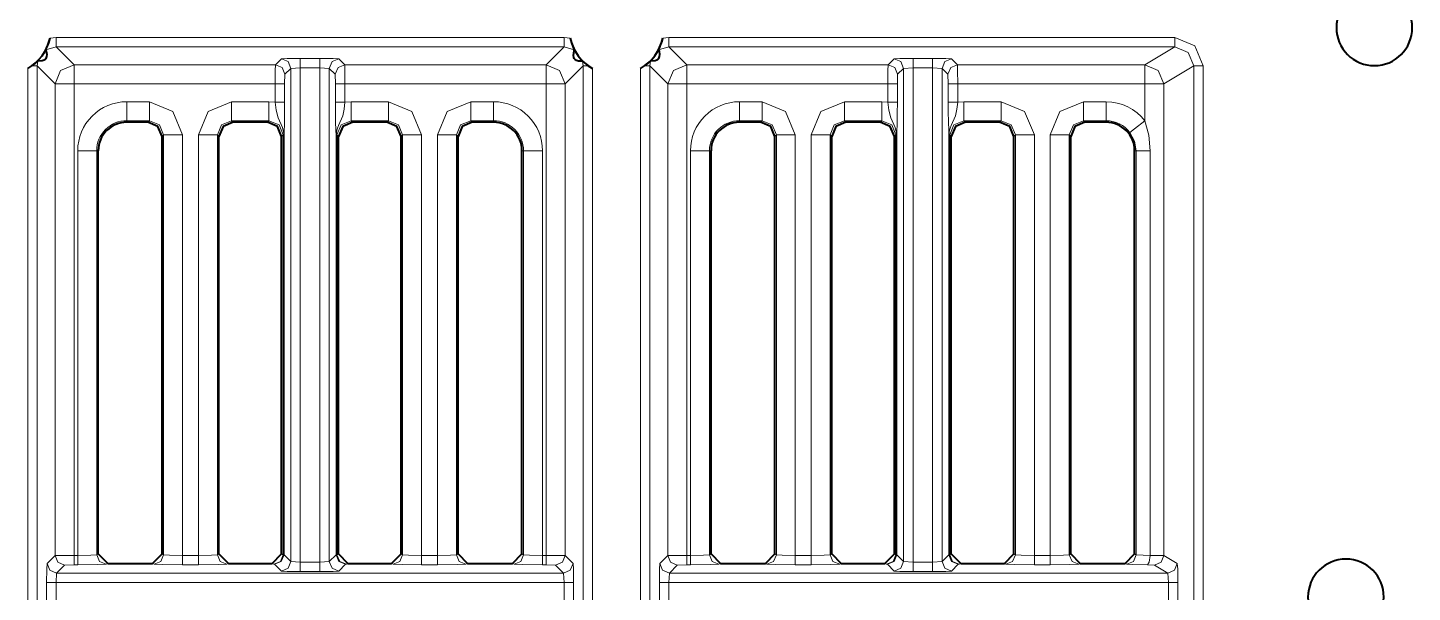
# Model space of a CAD drawing. Header units: millimetres. Extents: x 0 to 2941, y -405 to 1422.
# Drawn here: x 911.6 to 984.6, y 318.4 to 348.2 of the extents above; entities that cross this region are included whole.
import ezdxf

# ---------------------------------------------------------------- set-up
doc = ezdxf.new("R2010")
doc.units = ezdxf.units.MM
doc.layers.add('FINE', color=9, linetype='Continuous')
doc.layers.add('OUTLINE', color=7, linetype='Continuous')

msp = doc.modelspace()

# ---------------------------------------------------------------- linework, layer by layer
at = {"layer": 'FINE', "lineweight": 9}
for p, q in [((912.756, 347.642), (913.079, 347.677)), ((913.079, 347.677), (939.854, 347.677)), ((939.854, 347.677), (940.177, 347.642)), ((945.056, 347.642), (945.379, 347.677)), ((913.079, 347.178), (912.54, 347.02)), ((940.393, 347.02), (939.854, 347.178)), ((945.379, 347.178), (944.84, 347.02)), ((970.471, 346.234), (972.044, 347.178)), ((911.58, 291.453), (911.58, 346.033)), ((912.113, 346.433), (912.08, 346.178)), ((913.023, 345.234), (912.08, 346.178)), ((912.08, 346.178), (912.08, 291.453)), ((914.023, 346.234), (924.636, 346.234)), ((924.636, 346.234), (924.951, 346.549)), ((925.951, 346.075), (925.451, 346.049)), ((925.951, 346.575), (926.977, 346.575)), ((925.951, 346.075), (925.951, 320.032)), ((926.977, 346.075), (925.951, 346.075)), ((926.977, 320.032), (926.977, 346.075)), ((927.476, 346.049), (926.977, 346.075)), ((927.476, 346.049), (927.476, 320.058)), ((927.792, 345.734), (927.476, 346.049)), ((927.976, 346.549), (928.291, 346.234)), ((940.854, 346.178), (940.821, 346.433)), ((944.412, 346.433), (944.38, 346.178)), ((945.323, 345.234), (944.38, 346.178)), ((946.323, 346.234), (956.936, 346.234)), ((956.936, 346.234), (957.251, 346.549)), ((958.251, 346.075), (957.751, 346.049)), ((958.251, 346.075), (958.251, 320.032)), ((959.276, 346.075), (958.251, 346.075)), ((959.276, 320.032), (959.276, 346.075)), ((959.776, 346.049), (959.276, 346.075)), ((959.776, 346.049), (959.776, 320.058)), ((960.091, 345.734), (959.776, 346.049)), ((960.276, 346.549), (960.591, 346.234)), ((960.591, 346.234), (970.471, 346.234)), ((973.044, 346.179), (971.47, 345.234)), ((973.044, 291.452), (973.044, 346.179)), ((913.023, 320.373), (913.023, 345.234)), ((925.136, 345.734), (925.123, 345.234)), ((925.123, 345.234), (925.123, 344.258)), ((927.804, 345.234), (927.792, 345.734)), ((927.804, 344.258), (927.804, 345.234)), ((928.304, 345.234), (928.304, 344.258)), ((938.91, 345.234), (928.304, 345.234)), ((938.91, 320.386), (938.91, 345.234)), ((946.323, 345.234), (946.323, 320.386)), ((957.435, 345.734), (957.423, 345.234)), ((957.423, 345.234), (957.423, 344.258)), ((960.104, 345.234), (960.091, 345.734)), ((960.104, 344.258), (960.104, 345.234)), ((970.471, 345.234), (960.604, 345.234)), ((960.604, 345.234), (960.604, 344.258)), ((970.471, 343.286), (970.471, 345.234)), ((916.799, 344.289), (917.996, 344.289)), ((922.331, 344.289), (924.296, 344.289)), ((924.296, 344.289), (924.623, 344.258)), ((928.304, 344.258), (928.631, 344.289)), ((928.631, 344.289), (930.596, 344.289)), ((934.931, 344.289), (936.135, 344.289)), ((949.099, 344.289), (950.296, 344.289)), ((954.631, 344.289), (956.596, 344.289)), ((956.596, 344.289), (956.923, 344.258)), ((960.604, 344.258), (960.931, 344.289)), ((960.931, 344.289), (962.896, 344.289)), ((967.231, 344.289), (968.429, 344.289)), ((916.799, 343.29), (916.799, 343.209)), ((917.996, 343.29), (916.799, 343.29)), ((917.915, 343.209), (917.996, 343.29)), ((928.631, 343.29), (928.713, 343.209)), ((930.596, 343.29), (928.631, 343.29)), ((930.515, 343.209), (930.596, 343.29)), ((936.135, 343.29), (934.931, 343.29)), ((934.931, 343.29), (935.013, 343.209)), ((936.135, 343.209), (936.135, 343.29)), ((949.099, 343.29), (949.099, 343.209)), ((950.296, 343.29), (949.099, 343.29)), ((950.215, 343.209), (950.296, 343.29)), ((968.429, 343.29), (967.231, 343.29)), ((967.231, 343.29), (967.313, 343.209)), ((968.429, 343.209), (968.429, 343.29)), ((920.584, 320.386), (920.584, 342.541)), ((921.582, 342.541), (921.582, 320.423)), ((921.664, 342.459), (921.582, 342.541)), ((925.045, 342.541), (924.964, 342.459)), ((925.045, 320.423), (925.045, 342.541)), ((925.077, 320.415), (925.077, 342.541)), ((925.094, 342.541), (925.094, 320.415)), ((927.85, 342.541), (927.85, 320.415)), ((927.964, 342.459), (927.882, 342.541)), ((927.882, 342.541), (927.882, 320.423)), ((932.344, 342.541), (932.344, 320.386)), ((933.184, 320.386), (933.184, 342.541)), ((934.182, 342.541), (934.182, 320.423)), ((934.264, 342.459), (934.182, 342.541)), ((951.045, 342.541), (950.963, 342.459)), ((951.045, 320.423), (951.045, 342.541)), ((952.043, 342.541), (952.043, 320.386)), ((953.882, 342.541), (953.882, 320.423)), ((953.963, 342.459), (953.882, 342.541)), ((957.345, 342.541), (957.263, 342.459)), ((957.345, 320.423), (957.345, 342.541)), ((957.377, 320.415), (957.377, 342.541)), ((957.394, 342.541), (957.394, 320.415)), ((960.134, 320.415), (960.134, 342.541)), ((960.15, 342.541), (960.15, 320.415)), ((960.182, 342.541), (960.182, 320.423)), ((960.263, 342.459), (960.182, 342.541)), ((963.645, 342.541), (963.564, 342.459)), ((963.645, 320.423), (963.645, 342.541)), ((964.643, 342.541), (964.643, 320.386)), ((966.482, 342.541), (966.482, 320.423)), ((966.564, 342.459), (966.482, 342.541)), ((914.219, 320.386), (914.219, 341.709)), ((915.217, 341.709), (915.217, 320.423)), ((915.299, 341.709), (915.217, 341.709)), ((937.716, 341.709), (937.635, 341.709)), ((937.716, 320.423), (937.716, 341.709)), ((938.715, 341.709), (938.715, 320.386)), ((946.519, 320.386), (946.519, 341.709)), ((947.517, 341.709), (947.517, 320.423)), ((947.599, 341.709), (947.517, 341.709)), ((970.015, 341.709), (969.929, 341.709)), ((970.015, 320.421), (970.015, 341.709)), ((915.217, 320.423), (915.299, 320.464)), ((921.582, 320.423), (921.664, 320.464)), ((924.964, 320.464), (925.045, 320.423)), ((925.045, 320.423), (925.077, 320.415)), ((927.85, 320.415), (927.882, 320.423)), ((927.882, 320.423), (927.964, 320.464)), ((931.264, 320.464), (931.345, 320.423)), ((934.182, 320.423), (934.264, 320.464)), ((937.635, 320.464), (937.716, 320.423)), ((947.517, 320.423), (947.599, 320.464)), ((950.963, 320.464), (951.045, 320.423)), ((953.882, 320.423), (953.963, 320.464)), ((957.263, 320.464), (957.345, 320.423)), ((957.345, 320.423), (957.377, 320.415)), ((959.776, 320.058), (960.134, 320.415)), ((960.15, 320.415), (960.182, 320.423)), ((960.182, 320.423), (960.263, 320.464)), ((963.564, 320.464), (963.645, 320.423)), ((966.482, 320.423), (966.564, 320.464)), ((969.929, 320.464), (970.015, 320.421)), ((970.015, 320.421), (970.742, 320.385)), ((912.603, 319.953), (913.023, 320.373)), ((914.023, 319.886), (913.523, 319.873)), ((914.023, 320.386), (914.219, 320.386)), ((914.219, 319.886), (914.023, 319.886)), ((915.799, 319.964), (915.717, 319.923)), ((918.246, 319.923), (918.164, 319.964)), ((920.584, 319.886), (919.743, 319.886)), ((922.163, 319.964), (922.082, 319.923)), ((924.546, 319.923), (924.464, 319.964)), ((924.594, 319.915), (924.546, 319.923)), ((924.951, 319.558), (924.594, 319.915)), ((925.451, 320.058), (925.951, 320.032)), ((925.951, 320.032), (926.977, 320.032)), ((926.977, 320.032), (927.476, 320.058)), ((928.333, 319.915), (927.976, 319.558)), ((928.382, 319.923), (928.333, 319.915)), ((928.464, 319.964), (928.382, 319.923)), ((930.846, 319.923), (930.764, 319.964)), ((932.344, 320.386), (933.184, 320.386)), ((933.184, 319.886), (932.344, 319.886)), ((934.763, 319.964), (934.681, 319.923)), ((937.217, 319.923), (937.135, 319.964)), ((938.715, 320.386), (938.91, 320.386)), ((938.91, 319.886), (938.715, 319.886)), ((939.41, 319.873), (938.91, 319.886)), ((939.83, 319.453), (939.41, 319.873)), ((945.823, 319.873), (945.403, 319.453)), ((946.323, 320.386), (946.519, 320.386)), ((948.099, 319.964), (948.016, 319.923)), ((950.546, 319.923), (950.463, 319.964)), ((952.884, 319.886), (952.043, 319.886)), ((954.464, 319.964), (954.382, 319.923)), ((956.846, 319.923), (956.764, 319.964)), ((956.894, 319.915), (956.846, 319.923)), ((957.251, 319.558), (956.894, 319.915)), ((957.751, 320.058), (958.251, 320.032)), ((958.251, 320.032), (959.276, 320.032)), ((959.276, 320.032), (959.776, 320.058)), ((960.633, 319.915), (960.276, 319.558)), ((960.681, 319.923), (960.633, 319.915)), ((960.764, 319.964), (960.681, 319.923)), ((963.146, 319.923), (963.064, 319.964)), ((964.643, 320.386), (965.483, 320.386)), ((965.483, 319.886), (964.643, 319.886)), ((967.064, 319.964), (966.981, 319.923)), ((969.515, 319.921), (969.429, 319.964)), ((912.578, 317.927), (912.578, 318.953)), ((913.103, 319.453), (913.078, 318.953)), ((939.856, 318.953), (913.078, 318.953)), ((926.977, 319.532), (925.951, 319.532)), ((939.856, 318.953), (939.83, 319.453)), ((940.355, 318.953), (940.355, 317.927)), ((944.878, 317.927), (944.878, 318.953)), ((945.403, 319.453), (945.378, 318.953)), ((971.713, 318.953), (945.378, 318.953)), ((945.378, 318.953), (945.378, 317.927)), ((945.403, 319.453), (971.671, 319.453)), ((959.276, 319.532), (958.251, 319.532)), ((971.713, 318.953), (971.671, 319.453)), ((971.713, 317.927), (971.713, 318.953)), ((972.213, 318.953), (972.213, 317.927))]:
    msp.add_line(p, q, dxfattribs=at)
for points in [[(913.079, 347.178), (913.079, 347.329), (913.079, 347.677)], [(939.854, 347.178), (939.854, 347.329), (939.854, 347.677)], [(945.379, 347.178), (945.379, 347.329), (945.379, 347.677)], [(945.379, 347.677), (972.044, 347.677), (973.105, 347.239), (973.544, 346.179), (973.544, 291.452)], [(972.044, 347.178), (972.044, 347.329), (972.044, 347.677)], [(928.291, 346.234), (938.91, 346.234), (939.854, 347.178), (913.079, 347.178), (914.023, 346.234)], [(972.044, 347.178), (945.379, 347.178), (946.323, 346.234)], [(973.044, 346.179), (972.752, 346.885), (972.044, 347.178)], [(912.08, 346.178), (912.001, 346.178), (911.802, 346.178)], [(913.023, 345.234), (913.316, 345.941), (914.023, 346.234)], [(914.023, 345.234), (914.023, 345.932), (914.023, 346.234)], [(924.623, 345.234), (924.627, 345.932), (924.636, 346.234)], [(924.636, 346.234), (924.989, 346.087), (925.136, 345.734)], [(924.951, 346.549), (925.253, 346.567), (925.951, 346.575)], [(924.951, 346.549), (925.304, 346.403), (925.451, 346.049)], [(925.094, 320.415), (925.451, 320.058), (925.451, 346.049), (925.136, 345.734)], [(925.951, 346.575), (925.951, 346.424), (925.951, 346.075)], [(926.977, 346.575), (926.977, 346.424), (926.977, 346.075)], [(926.977, 346.575), (927.674, 346.567), (927.976, 346.549)], [(927.976, 346.549), (927.623, 346.403), (927.476, 346.049)], [(928.291, 346.234), (927.938, 346.087), (927.792, 345.734)], [(928.291, 346.234), (928.3, 345.932), (928.304, 345.234)], [(939.91, 345.234), (939.608, 345.234), (938.91, 345.234), (938.91, 345.932), (938.91, 346.234)], [(938.91, 346.234), (939.617, 345.941), (939.91, 345.234)], [(940.854, 291.453), (940.854, 346.178), (939.91, 345.234)], [(941.131, 346.178), (940.932, 346.178), (940.854, 346.178)], [(941.354, 346.033), (941.354, 291.453), (941.165, 290.726)], [(944.068, 290.726), (943.88, 291.453), (943.88, 346.033)], [(944.38, 346.178), (944.301, 346.178), (944.102, 346.178)], [(944.38, 346.178), (944.38, 291.453), (945.323, 292.397)], [(945.323, 345.234), (945.616, 345.941), (946.323, 346.234)], [(946.323, 346.234), (946.323, 345.932), (946.323, 345.234)], [(956.923, 345.234), (956.927, 345.932), (956.936, 346.234)], [(956.936, 346.234), (957.289, 346.087), (957.435, 345.734)], [(957.251, 346.549), (957.553, 346.567), (958.251, 346.575)], [(957.251, 346.549), (957.604, 346.403), (957.751, 346.049)], [(957.394, 320.415), (957.751, 320.058), (957.751, 346.049), (957.435, 345.734)], [(958.251, 346.575), (958.251, 346.424), (958.251, 346.075)], [(958.251, 346.575), (959.276, 346.575), (959.974, 346.567), (960.276, 346.549)], [(959.276, 346.575), (959.276, 346.424), (959.276, 346.075)], [(960.276, 346.549), (959.923, 346.403), (959.776, 346.049)], [(960.591, 346.234), (960.238, 346.087), (960.091, 345.734)], [(960.591, 346.234), (960.6, 345.932), (960.604, 345.234)], [(970.471, 346.234), (970.471, 345.932), (970.471, 345.234)], [(970.471, 346.234), (971.177, 345.941), (971.47, 345.234)], [(973.544, 346.179), (973.198, 346.179), (973.044, 346.179)], [(914.023, 345.234), (913.325, 345.234), (913.023, 345.234)], [(924.623, 344.258), (924.623, 345.234), (914.023, 345.234), (914.023, 320.386)], [(924.623, 345.234), (924.972, 345.234), (925.123, 345.234)], [(928.304, 345.234), (927.955, 345.234), (927.804, 345.234)], [(939.91, 345.234), (939.91, 320.373), (940.33, 319.953)], [(944.903, 319.953), (945.323, 320.373), (945.323, 345.234)], [(945.323, 345.234), (945.625, 345.234), (946.323, 345.234)], [(956.923, 344.258), (956.923, 345.234), (946.323, 345.234)], [(956.923, 345.234), (957.272, 345.234), (957.423, 345.234)], [(960.604, 345.234), (960.255, 345.234), (960.104, 345.234)], [(971.47, 345.234), (971.162, 345.234), (970.471, 345.234)], [(971.47, 345.234), (971.47, 320.373), (972.17, 319.953)], [(916.799, 343.29), (916.799, 343.6), (916.799, 344.289)], [(917.996, 344.289), (917.996, 343.6), (917.996, 343.29)], [(917.996, 344.289), (919.232, 343.777), (919.743, 342.541)], [(920.584, 342.541), (921.095, 343.777), (922.331, 344.289)], [(922.331, 344.289), (922.331, 343.6), (922.331, 343.29)], [(924.296, 344.289), (924.296, 343.6), (924.296, 343.29)], [(924.623, 344.258), (924.972, 344.258), (925.123, 344.258)], [(925.077, 342.541), (925.075, 342.611), (925.066, 342.698), (925.006, 342.937), (924.784, 343.437), (924.673, 343.851), (924.623, 344.258)], [(925.123, 344.258), (925.12, 343.666), (925.11, 343.118), (925.097, 342.71), (925.094, 342.602), (925.094, 342.568), (925.094, 342.541)], [(928.304, 344.258), (927.955, 344.258), (927.804, 344.258)], [(927.833, 342.541), (927.833, 342.553), (927.833, 342.581), (927.832, 342.64), (927.83, 342.689), (927.828, 342.763), (927.813, 343.257), (927.807, 343.728), (927.804, 344.258)], [(928.304, 344.258), (928.261, 343.894), (928.183, 343.551), (927.958, 343.033), (927.907, 342.896), (927.878, 342.789), (927.855, 342.644), (927.851, 342.574), (927.85, 342.541)], [(928.631, 344.289), (928.631, 343.6), (928.631, 343.29)], [(930.596, 344.289), (930.596, 343.6), (930.596, 343.29)], [(930.596, 344.289), (931.832, 343.777), (932.344, 342.541)], [(933.184, 342.541), (933.695, 343.777), (934.931, 344.289)], [(934.931, 343.29), (934.931, 343.6), (934.931, 344.289)], [(936.135, 343.29), (936.135, 343.6), (936.135, 344.289)], [(949.099, 344.289), (949.099, 343.6), (949.099, 343.29)], [(950.296, 344.289), (950.296, 343.6), (950.296, 343.29)], [(950.296, 344.289), (951.532, 343.777), (952.043, 342.541)], [(952.884, 342.541), (953.395, 343.777), (954.631, 344.289)], [(954.631, 344.289), (954.631, 343.6), (954.631, 343.29)], [(956.596, 344.289), (956.596, 343.6), (956.596, 343.29)], [(956.923, 344.258), (957.272, 344.258), (957.423, 344.258)], [(957.377, 342.541), (957.375, 342.611), (957.366, 342.698), (957.306, 342.937), (957.084, 343.437), (956.973, 343.851), (956.923, 344.258)], [(957.423, 344.258), (957.42, 343.666), (957.41, 343.118), (957.397, 342.71), (957.394, 342.602), (957.394, 342.568), (957.394, 342.541)], [(960.604, 344.258), (960.255, 344.258), (960.104, 344.258)], [(960.134, 342.541), (960.134, 342.553), (960.133, 342.581), (960.132, 342.64), (960.13, 342.689), (960.128, 342.763), (960.114, 343.257), (960.107, 343.728), (960.104, 344.258)], [(960.604, 344.258), (960.561, 343.894), (960.483, 343.551), (960.258, 343.033), (960.207, 342.896), (960.178, 342.789), (960.155, 342.644), (960.15, 342.574), (960.15, 342.541)], [(960.931, 344.289), (960.931, 343.6), (960.931, 343.29)], [(962.896, 344.289), (962.896, 343.6), (962.896, 343.29)], [(962.896, 344.289), (964.132, 343.777), (964.643, 342.541)], [(965.483, 320.386), (965.483, 342.541), (965.995, 343.777), (967.231, 344.289)], [(967.231, 343.29), (967.231, 343.6), (967.231, 344.289)], [(968.429, 343.29), (968.429, 343.6), (968.429, 344.289)], [(918.745, 342.541), (918.527, 343.072), (917.996, 343.29)], [(922.331, 343.29), (921.8, 343.072), (921.582, 342.541)], [(924.215, 343.209), (924.296, 343.29), (922.331, 343.29), (922.413, 343.209)], [(925.045, 342.541), (924.827, 343.072), (924.296, 343.29)], [(928.631, 343.29), (928.1, 343.072), (927.882, 342.541)], [(931.345, 342.541), (931.127, 343.072), (930.596, 343.29)], [(934.931, 343.29), (934.4, 343.072), (934.182, 342.541)], [(951.045, 342.541), (950.827, 343.072), (950.296, 343.29)], [(954.631, 343.29), (954.1, 343.072), (953.882, 342.541)], [(956.514, 343.209), (956.596, 343.29), (954.631, 343.29), (954.712, 343.209)], [(957.345, 342.541), (957.127, 343.072), (956.596, 343.29)], [(960.931, 343.29), (960.4, 343.072), (960.182, 342.541)], [(962.814, 343.209), (962.896, 343.29), (960.931, 343.29), (961.013, 343.209)], [(963.645, 342.541), (963.427, 343.072), (962.896, 343.29)], [(967.231, 343.29), (966.7, 343.072), (966.482, 342.541)], [(969.68, 342.676), (969.926, 342.865), (970.471, 343.286)], [(970.471, 343.286), (970.674, 342.529), (970.742, 341.709)], [(918.664, 320.464), (918.745, 320.423), (918.745, 342.541), (918.664, 342.459)], [(919.743, 342.541), (919.055, 342.541), (918.745, 342.541)], [(919.743, 342.541), (919.743, 320.386), (920.584, 320.386)], [(921.582, 342.541), (921.272, 342.541), (920.584, 342.541)], [(925.077, 342.541), (925.056, 342.541), (925.045, 342.541)], [(925.077, 342.541), (925.089, 342.541), (925.094, 342.541)], [(927.476, 320.058), (927.833, 320.415), (927.833, 342.541)], [(927.85, 342.541), (927.838, 342.541), (927.833, 342.541)], [(927.882, 342.541), (927.871, 342.541), (927.85, 342.541)], [(931.345, 320.423), (931.345, 342.541), (931.264, 342.459)], [(932.344, 342.541), (931.655, 342.541), (931.345, 342.541)], [(934.182, 342.541), (933.872, 342.541), (933.184, 342.541)], [(951.045, 342.541), (951.355, 342.541), (952.043, 342.541)], [(952.043, 320.386), (952.884, 320.386), (952.884, 342.541)], [(953.882, 342.541), (953.572, 342.541), (952.884, 342.541)], [(957.377, 342.541), (957.356, 342.541), (957.345, 342.541)], [(957.377, 342.541), (957.389, 342.541), (957.394, 342.541)], [(960.15, 342.541), (960.138, 342.541), (960.134, 342.541)], [(960.182, 342.541), (960.171, 342.541), (960.15, 342.541)], [(964.643, 342.541), (963.955, 342.541), (963.645, 342.541)], [(966.482, 342.541), (966.172, 342.541), (965.483, 342.541)], [(970.015, 341.709), (969.931, 342.211), (969.68, 342.676)], [(915.217, 341.709), (914.907, 341.709), (914.219, 341.709)], [(938.715, 341.709), (938.026, 341.709), (937.716, 341.709)], [(946.519, 341.709), (947.207, 341.709), (947.517, 341.709)], [(970.015, 341.709), (970.232, 341.709), (970.742, 341.709)], [(970.742, 341.709), (970.742, 320.385), (971.47, 320.373)], [(914.219, 320.386), (914.907, 320.396), (915.217, 320.423)], [(915.717, 319.923), (915.364, 320.07), (915.217, 320.423)], [(918.745, 320.423), (918.598, 320.07), (918.246, 319.923)], [(918.745, 320.423), (919.055, 320.396), (919.743, 320.386)], [(920.584, 320.386), (921.272, 320.396), (921.582, 320.423)], [(922.082, 319.923), (921.729, 320.07), (921.582, 320.423)], [(925.045, 320.423), (924.898, 320.07), (924.546, 319.923)], [(925.077, 320.415), (924.934, 320.063), (924.594, 319.915)], [(925.094, 320.415), (924.947, 320.062), (924.594, 319.915)], [(925.077, 320.415), (925.089, 320.415), (925.094, 320.415)], [(927.833, 320.415), (927.98, 320.062), (928.333, 319.915)], [(927.833, 320.415), (927.838, 320.415), (927.85, 320.415)], [(927.85, 320.415), (927.993, 320.063), (928.333, 319.915)], [(927.882, 320.423), (928.029, 320.07), (928.382, 319.923)], [(931.345, 320.423), (931.198, 320.07), (930.846, 319.923)], [(931.345, 320.423), (931.655, 320.396), (932.344, 320.386)], [(933.184, 320.386), (933.872, 320.396), (934.182, 320.423)], [(934.681, 319.923), (934.329, 320.07), (934.182, 320.423)], [(937.217, 319.923), (937.569, 320.07), (937.716, 320.423)], [(937.716, 320.423), (938.026, 320.396), (938.715, 320.386)], [(946.519, 320.386), (947.207, 320.396), (947.517, 320.423)], [(948.016, 319.923), (947.664, 320.07), (947.517, 320.423)], [(951.045, 320.423), (950.898, 320.07), (950.546, 319.923)], [(951.045, 320.423), (951.355, 320.396), (952.043, 320.386)], [(952.884, 320.386), (953.572, 320.396), (953.882, 320.423)], [(953.882, 320.423), (954.029, 320.07), (954.382, 319.923)], [(956.846, 319.923), (957.198, 320.07), (957.345, 320.423)], [(956.894, 319.915), (957.247, 320.062), (957.394, 320.415)], [(956.894, 319.915), (957.234, 320.063), (957.377, 320.415)], [(957.377, 320.415), (957.389, 320.415), (957.394, 320.415)], [(960.633, 319.915), (960.28, 320.062), (960.134, 320.415)], [(960.134, 320.415), (960.138, 320.415), (960.15, 320.415)], [(960.633, 319.915), (960.293, 320.063), (960.15, 320.415)], [(960.681, 319.923), (960.329, 320.07), (960.182, 320.423)], [(963.146, 319.923), (963.498, 320.07), (963.645, 320.423)], [(963.645, 320.423), (963.955, 320.396), (964.643, 320.386)], [(965.483, 320.386), (966.172, 320.396), (966.482, 320.423)], [(966.981, 319.923), (966.629, 320.07), (966.482, 320.423)], [(970.015, 320.421), (969.868, 320.068), (969.515, 319.921)], [(912.578, 318.953), (912.585, 319.651), (912.603, 319.953)], [(912.603, 319.953), (912.75, 319.6), (913.103, 319.453)], [(913.023, 320.373), (913.325, 320.382), (914.023, 320.386)], [(913.023, 320.373), (913.17, 320.02), (913.523, 319.873)], [(913.523, 319.873), (913.103, 319.453), (939.83, 319.453)], [(914.023, 320.386), (914.023, 320.037), (914.023, 319.886)], [(914.219, 319.886), (914.219, 320.037), (914.219, 320.386)], [(915.717, 319.923), (915.251, 319.897), (914.219, 319.886)], [(919.743, 319.886), (918.711, 319.897), (918.246, 319.923)], [(919.743, 320.386), (919.743, 320.037), (919.743, 319.886)], [(920.584, 319.886), (920.584, 320.037), (920.584, 320.386)], [(922.082, 319.923), (921.616, 319.897), (920.584, 319.886)], [(925.451, 320.058), (925.304, 319.704), (924.951, 319.558)], [(925.951, 320.032), (925.951, 319.683), (925.951, 319.532)], [(926.977, 320.032), (926.977, 319.683), (926.977, 319.532)], [(927.476, 320.058), (927.623, 319.704), (927.976, 319.558)], [(932.344, 319.886), (931.311, 319.897), (930.846, 319.923)], [(932.344, 319.886), (932.344, 320.037), (932.344, 320.386)], [(933.184, 319.886), (933.184, 320.037), (933.184, 320.386)], [(934.681, 319.923), (934.216, 319.897), (933.184, 319.886)], [(938.715, 319.886), (937.682, 319.897), (937.217, 319.923)], [(938.715, 319.886), (938.715, 320.037), (938.715, 320.386)], [(938.91, 319.886), (938.91, 320.037), (938.91, 320.386)], [(938.91, 320.386), (939.608, 320.382), (939.91, 320.373)], [(939.41, 319.873), (939.763, 320.02), (939.91, 320.373)], [(939.83, 319.453), (940.183, 319.6), (940.33, 319.953)], [(940.33, 319.953), (940.348, 319.651), (940.355, 318.953)], [(944.878, 318.953), (944.885, 319.651), (944.903, 319.953)], [(944.903, 319.953), (945.05, 319.6), (945.403, 319.453)], [(945.323, 320.373), (945.625, 320.382), (946.323, 320.386)], [(945.323, 320.373), (945.47, 320.02), (945.823, 319.873)], [(946.519, 319.886), (946.323, 319.886), (945.823, 319.873)], [(946.323, 320.386), (946.323, 320.037), (946.323, 319.886)], [(946.519, 319.886), (946.519, 320.037), (946.519, 320.386)], [(948.016, 319.923), (947.551, 319.897), (946.519, 319.886)], [(952.043, 319.886), (951.011, 319.897), (950.546, 319.923)], [(952.043, 320.386), (952.043, 320.037), (952.043, 319.886)], [(952.884, 320.386), (952.884, 320.037), (952.884, 319.886)], [(954.382, 319.923), (953.916, 319.897), (952.884, 319.886)], [(957.251, 319.558), (957.604, 319.704), (957.751, 320.058)], [(958.251, 319.532), (958.251, 319.683), (958.251, 320.032)], [(959.276, 319.532), (959.276, 319.683), (959.276, 320.032)], [(960.276, 319.558), (959.923, 319.704), (959.776, 320.058)], [(964.643, 319.886), (963.611, 319.897), (963.146, 319.923)], [(964.643, 319.886), (964.643, 320.037), (964.643, 320.386)], [(965.483, 319.886), (965.483, 320.037), (965.483, 320.386)], [(966.981, 319.923), (966.516, 319.897), (965.483, 319.886)], [(971.671, 319.453), (970.97, 319.873), (970.606, 319.885), (969.841, 319.899), (969.515, 319.921)], [(970.742, 320.385), (970.701, 320.036), (970.606, 319.885)], [(971.47, 320.373), (971.323, 320.02), (970.97, 319.873)], [(972.17, 319.953), (972.024, 319.6), (971.671, 319.453)], [(972.17, 319.953), (972.2, 319.651), (972.213, 318.953)], [(912.578, 318.953), (912.729, 318.953), (913.078, 318.953)], [(913.078, 318.953), (913.078, 317.927), (939.856, 317.927), (939.856, 318.953)], [(925.951, 319.532), (925.253, 319.54), (924.951, 319.558)], [(927.976, 319.558), (927.674, 319.54), (926.977, 319.532)], [(939.856, 318.953), (940.204, 318.953), (940.355, 318.953)], [(944.878, 318.953), (945.029, 318.953), (945.378, 318.953)], [(958.251, 319.532), (957.553, 319.54), (957.251, 319.558)], [(960.276, 319.558), (959.974, 319.54), (959.276, 319.532)], [(972.213, 318.953), (972.059, 318.953), (971.713, 318.953)]]:
    msp.add_lwpolyline(points, dxfattribs=at)
for points in [[(916.799, 344.289, 0.414223), (914.219, 341.709)], [(938.715, 341.709, 0.414214), (936.135, 344.289)], [(949.099, 344.289, 0.414223), (946.519, 341.709)], [(970.471, 343.286, 0.232206), (968.429, 344.289)], [(916.799, 343.29, 0.414214), (915.217, 341.709)], [(937.716, 341.709, 0.41423), (936.135, 343.29)], [(949.099, 343.29, 0.414182), (947.517, 341.709)], [(969.68, 342.676, 0.232385), (968.429, 343.29)]]:
    msp.add_lwpolyline(points, format="xyb", dxfattribs=at)
at = {"layer": 'OUTLINE', "lineweight": 40}
for p, q in [((911.58, 346.033), (911.802, 346.178)), ((943.88, 346.033), (944.102, 346.178)), ((917.915, 343.209), (916.799, 343.209)), ((924.215, 343.209), (922.413, 343.209)), ((930.515, 343.209), (928.713, 343.209)), ((936.135, 343.209), (935.013, 343.209)), ((950.215, 343.209), (949.099, 343.209)), ((956.514, 343.209), (954.712, 343.209)), ((962.814, 343.209), (961.013, 343.209)), ((918.664, 320.464), (918.664, 342.459)), ((921.664, 320.464), (921.664, 342.459)), ((924.964, 320.464), (924.964, 342.459)), ((927.964, 320.464), (927.964, 342.459)), ((931.264, 320.464), (931.264, 342.459)), ((934.264, 320.464), (934.264, 342.459)), ((950.963, 320.464), (950.963, 342.459)), ((953.963, 320.464), (953.963, 342.459)), ((957.263, 320.464), (957.263, 342.459)), ((960.263, 320.464), (960.263, 342.459)), ((963.564, 320.464), (963.564, 342.459)), ((966.564, 320.464), (966.564, 342.459)), ((915.299, 320.464), (915.299, 341.709)), ((937.635, 320.464), (937.635, 341.709)), ((947.599, 320.464), (947.599, 341.709)), ((969.929, 320.464), (969.929, 341.709)), ((915.299, 320.464), (915.799, 319.964)), ((921.664, 320.464), (922.163, 319.964)), ((924.464, 319.964), (924.964, 320.464)), ((927.964, 320.464), (928.464, 319.964)), ((930.764, 319.964), (931.264, 320.464)), ((934.264, 320.464), (934.763, 319.964)), ((937.135, 319.964), (937.635, 320.464)), ((947.599, 320.464), (948.099, 319.964)), ((950.463, 319.964), (950.963, 320.464)), ((953.963, 320.464), (954.464, 319.964)), ((956.764, 319.964), (957.263, 320.464)), ((960.263, 320.464), (960.764, 319.964)), ((963.064, 319.964), (963.564, 320.464)), ((966.564, 320.464), (967.064, 319.964)), ((969.429, 319.964), (969.929, 320.464)), ((922.163, 319.964), (924.464, 319.964)), ((928.464, 319.964), (930.764, 319.964)), ((934.763, 319.964), (937.135, 319.964)), ((948.099, 319.964), (950.463, 319.964)), ((954.464, 319.964), (956.764, 319.964)), ((960.764, 319.964), (963.064, 319.964)), ((967.064, 319.964), (969.429, 319.964))]:
    msp.add_line(p, q, dxfattribs=at)
for points in [[(984.567, 348.19, 0.414214), (982.567, 350.191, 0.414214), (980.567, 348.19, 0.414239), (982.567, 346.191, 0.414188)], [(983.067, 318.19, 0.414201), (981.067, 320.19, 0.414201), (979.067, 318.19, 0.414251), (981.067, 316.191, 0.414201)]]:
    msp.add_lwpolyline(points, format="xyb", close=True, dxfattribs=at)
for points in [[(911.58, 346.033, 0.207842), (912.756, 347.642)], [(940.177, 347.642, 0.207891), (941.353, 346.033)], [(943.88, 346.033, 0.207856), (945.056, 347.642)], [(916.799, 343.209, 0.41423), (915.299, 341.709)], [(937.635, 341.709, 0.414214), (936.135, 343.209)], [(949.099, 343.209, 0.414214), (947.599, 341.709)], [(969.929, 341.709, 0.41423), (968.429, 343.209)]]:
    msp.add_lwpolyline(points, format="xyb", dxfattribs=at)
for points in [[(912.54, 347.02), (912.547, 347.039), (912.576, 347.104), (912.644, 347.27), (912.717, 347.489), (912.756, 347.642)], [(940.177, 347.642), (940.243, 347.401), (940.309, 347.217), (940.365, 347.086), (940.387, 347.036), (940.393, 347.02)], [(944.84, 347.02), (944.847, 347.039), (944.876, 347.104), (944.944, 347.27), (945.016, 347.489), (945.056, 347.642)], [(912.54, 347.02), (912.559, 346.946), (912.581, 346.776), (912.571, 346.665), (912.536, 346.57), (912.527, 346.555), (912.522, 346.548), (912.52, 346.545), (912.518, 346.543), (912.517, 346.54), (912.515, 346.538), (912.513, 346.536), (912.51, 346.532), (912.502, 346.523), (912.485, 346.505), (912.445, 346.475), (912.348, 346.436), (912.113, 346.433)], [(940.821, 346.433), (940.755, 346.426), (940.609, 346.431), (940.515, 346.46), (940.438, 346.515), (940.426, 346.528), (940.421, 346.535), (940.419, 346.537), (940.417, 346.54), (940.415, 346.542), (940.413, 346.545), (940.411, 346.549), (940.406, 346.556), (940.394, 346.576), (940.375, 346.618), (940.355, 346.717), (940.38, 346.971), (940.393, 347.02)], [(944.84, 347.02), (944.859, 346.946), (944.881, 346.776), (944.871, 346.665), (944.836, 346.57), (944.827, 346.555), (944.822, 346.548), (944.82, 346.545), (944.818, 346.543), (944.817, 346.54), (944.815, 346.538), (944.813, 346.536), (944.81, 346.532), (944.802, 346.523), (944.785, 346.505), (944.745, 346.475), (944.648, 346.436), (944.413, 346.433)], [(911.802, 346.178), (911.974, 346.312), (912.064, 346.391), (912.101, 346.425), (912.113, 346.433)], [(940.821, 346.433), (940.836, 346.421), (940.887, 346.375), (941.021, 346.261), (941.131, 346.178), (941.354, 346.033)], [(944.102, 346.178), (944.273, 346.312), (944.364, 346.391), (944.401, 346.425), (944.412, 346.433)], [(918.664, 342.459), (918.444, 342.989), (917.915, 343.209)], [(922.413, 343.209), (921.883, 342.989), (921.664, 342.459)], [(924.964, 342.459), (924.744, 342.989), (924.215, 343.209)], [(928.713, 343.209), (928.183, 342.989), (927.964, 342.459)], [(931.264, 342.459), (931.044, 342.989), (930.515, 343.209)], [(935.013, 343.209), (934.483, 342.989), (934.264, 342.459)], [(950.963, 342.459), (950.744, 342.989), (950.215, 343.209)], [(954.712, 343.209), (954.183, 342.989), (953.963, 342.459)], [(957.263, 342.459), (957.044, 342.989), (956.514, 343.209)], [(961.013, 343.209), (960.483, 342.989), (960.263, 342.459)], [(963.564, 342.459), (963.344, 342.989), (962.814, 343.209)], [(968.429, 343.209), (967.313, 343.209), (966.783, 342.989), (966.564, 342.459)], [(915.799, 319.964), (918.164, 319.964), (918.664, 320.464)]]:
    msp.add_lwpolyline(points, dxfattribs=at)

doc.saveas('drawing.dxf')
